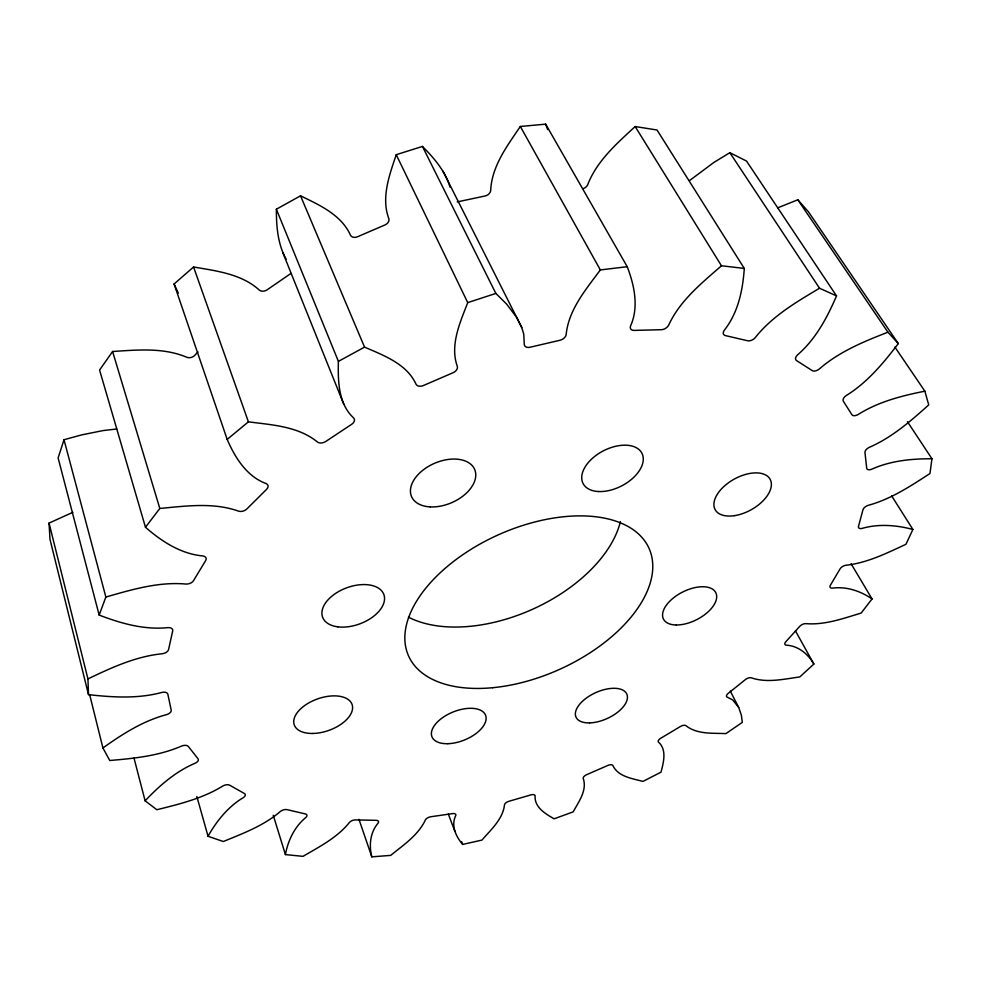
<?xml version="1.0" encoding="UTF-8"?>
<svg xmlns="http://www.w3.org/2000/svg" width="981" height="981" viewBox="0 0 981 981"><rect width="100%" height="100%" fill="white"/><g stroke="black" fill="none" stroke-linecap="round" stroke-linejoin="round"><path stroke-width="1.47" d="M450.046 187.163C445.313 171.135 434.043 158.051 422.443 146.439L396.238 154.691C389.494 174.9 380.898 197.672 388.868 218.763A5.898 4.378 -25 0 1 384.724 225.054L357.795 236.642A5.898 4.378 -23.8 0 1 350.499 235.281C341.474 214.876 319.45 205.029 300.529 195.82L276.372 209.223L338.396 361.364C337.93 380.824 338.2 403.89 353.724 418.029A6.34 4.218 -21.4 0 1 351.443 424.454L325.999 441.315A6.315 4.182 -20.5 0 1 317.501 442.063C298.359 426.306 271.995 424.908 248.414 421.842L227.175 439.402C235.023 457.575 246.709 476.472 266.194 483.608A6.266 4.059 -18.5 0 1 266.452 489.47L247.028 508.796A6.229 3.998 -18 0 1 238.567 511.162C213.343 502.149 185.85 506.037 159.817 508.465L145.47 527.251C161.669 541.451 180.945 553.983 202.92 555.945A6.131 3.814 -16.8 0 1 205.556 560.727L193.625 580.482A6.082 3.74 -16.5 0 1 186.01 584.063C158.701 581.537 131.834 589.618 105.862 597.037L99.155 615.062C121.006 623.475 144.452 630.109 168.094 627.607A5.935 3.532 -16.1 0 1 172.668 631.028L168.609 649.385A5.874 3.446 -16 0 1 162.417 653.726C136.04 656.326 111.54 667.583 87.934 678.913L88.511 694.646C112.864 697.356 138.027 698.926 161.926 692.414A5.714 3.237 -16.1 0 1 167.874 694.364L171.172 709.986A5.641 3.164 -16.3 0 1 166.696 714.609C143.238 720.753 122.466 734.033 102.919 747.963L109.737 760.496C134.103 758.46 159.032 755.885 181.669 746.026A5.469 2.968 -16.7 0 1 188.401 746.566L197.941 758.644A5.396 2.906 -16.9 0 1 195.305 763.157C175.783 771.36 159.523 785.585 145.114 800.815L156.85 809.73C179.511 804.101 202.797 798.424 222.859 785.989A5.224 2.747 -17.6 0 1 229.848 785.291L244.281 793.445A5.163 2.685 -17.9 0 1 243.423 797.541C228.132 806.664 216.666 820.925 208.033 836.266L223.3 841.514C243.178 833.409 263.938 825.622 280.419 811.422A5.015 2.551 -18.7 0 1 287.237 809.681L305.201 813.887A4.954 2.502 -19 0 1 305.962 817.357C294.668 826.615 288.022 840.423 285.41 854.586L302.994 856.352C319.463 846.713 337.268 837.639 349.42 822.47A4.831 2.403 -19.9 0 1 355.747 819.908L375.981 820.324A4.782 2.367 -20.3 0 1 378.163 823.034C370.193 832.256 368.831 845.389 371.811 856.842L390.671 855.395C403.424 845.033 418.237 835.223 425.411 819.908A4.697 2.293 -21.2 0 1 431.002 816.719L452.4 813.629A4.66 2.269 -21.6 0 1 455.785 815.505C450.708 825.413 455.969 836.732 462.664 844.42L481.965 840.079C490.917 829.668 502.873 819.245 504.504 804.825A4.598 2.232 -22.5 0 1 509.164 801.219L530.746 794.941A4.586 2.22 -22.9 0 1 535.123 795.91C534.24 807.216 545.62 814.009 554.167 818.804L573.174 811.863C578.594 801.918 587.349 790.33 583.241 778.46A4.562 2.195 -23.8 0 1 586.822 774.61L607.717 765.499A4.562 2.195 -24.2 0 1 612.88 765.523C618.067 776.731 632.316 778.522 642.972 781.403L660.998 772.17C663.524 762.617 667.055 749.668 658.484 742.102A4.586 2.207 -25.1 0 1 660.863 738.19L680.225 726.602A4.598 2.22 -25.5 0 1 685.952 725.67C697.037 734.536 712.574 732.966 725.915 733.616L742.31 722.384L741.378 715.161L738.668 707.387L730.293 691.09M583.548 188.511A5.788 4.083 -32 0 0 587.729 184.661C596.902 160.835 616.89 143.459 635.161 126.537L657.025 130.007L744.285 268.426C742.813 290.217 738.08 312.927 724.186 330.389A6.107 3.777 -31.6 0 0 725.646 335.649L747.473 340.726A6.058 3.691 -31.8 0 0 755.211 337.66C772.17 316.164 796.351 302.05 819.527 288.23L836.511 295.906C827.204 317.636 815.652 339.291 797.479 354.938A5.911 3.483 -32.1 0 0 796.67 360.665L812.06 370.499A5.849 3.409 -32.2 0 0 819.319 368.991C839.074 351.725 863.746 341.572 887.94 332.203L898.302 343.583C883.44 363.129 867.29 382.541 846.162 395.601A5.678 3.201 -32 0 0 843.39 401.29L851.827 414.583A5.604 3.127 -31.9 0 0 858.068 414.546C878.228 401.805 901.711 395.772 924.862 391.186L928.725 404.883C910.626 421.168 891.815 437.575 869.252 447.361A5.432 2.943 -31.4 0 0 864.984 452.658L866.677 468.047A5.359 2.869 -31.1 0 0 871.582 469.261C890.454 460.763 911.459 458.679 931.95 458.765L929.963 473.529C910.576 486.135 890.773 499.219 868.222 505.325A5.187 2.71 -30.4 0 0 862.912 509.961L858.534 526.208A5.126 2.661 -30.1 0 0 861.943 528.44C878.559 523.621 896.34 525.068 912.882 529.446L905.953 544.283C886.75 553.161 867.216 562.984 845.892 565.24A4.979 2.526 -29.3 0 0 839.994 569.029L830.453 585.142A4.93 2.477 -29 0 0 832.317 588.134C846.37 586.27 860.545 590.991 872.048 598.95L861.122 613.088C843.194 618.447 824.751 625.24 805.744 623.634A4.807 2.379 -28.1 0 0 799.601 626.491L785.879 641.684A4.77 2.354 -27.7 0 0 786.235 645.179C798.142 645.719 808.148 654.02 813.862 664.051L799.797 676.939C783.905 679.085 766.958 683.217 751.311 677.81A4.672 2.281 -26.8 0 0 745.241 679.71L728.258 693.346A4.647 2.256 -26.5 0 0 727.191 697.148L732.623 699.845L738.668 707.387M116.764 428.991L103.189 430.561L82.048 434.791L64.01 439.733L58.112 457.919L99.155 615.062M396.238 154.691L467.729 302.614C460.101 322.504 449.666 345.091 457.342 366.489A6.352 4.255 -24.9 0 1 452.707 372.878L423.755 385.386A6.352 4.255 -23.9 0 1 416.091 384.319C406.857 363.877 383.755 355.441 364.552 347.127L300.529 195.82M744.285 268.426L721.464 265.777C701.611 283.153 679.87 300.64 668.662 325.165A6.217 3.961 -30.5 0 1 661.157 329.702L634.351 330.401A6.242 4.022 -30 0 1 630.501 326.121C639.06 307.102 634.376 285.361 627.215 266.697L545.669 124.158L520.335 126.475C507.226 145.801 491.739 166.267 490.684 190.51A5.874 4.28 -29.1 0 1 484.81 196.053L457.207 201.902M197.99 351.921L194.851 355.257A5.8 4.12 -16.5 0 1 186.93 357.329C163.582 347.335 137.291 349.935 112.594 351.492L99.584 370.045L145.47 527.251M627.215 266.697L600.347 269.934C585.976 289.395 568.612 309.604 566.147 334.619A6.315 4.157 -28.1 0 1 559.697 340.333L530.304 347.176A6.327 4.194 -27.3 0 1 524.271 344.356L523.756 334.165L521.757 327.531L442.934 171.123M227.175 439.402L174.091 283.975L193.564 266.991C216.286 270.915 241.596 273.895 259.327 290.106A5.874 4.304 -19.6 0 0 267.335 289.677L290.805 273.527M689.496 180.614L713.996 162.356L729.852 152.693L746.504 161.056L836.511 295.906M338.396 361.364L364.552 347.127M88.511 694.646L49.982 539.354L49.05 523.094L72.901 512.303M777.859 207.776L797.811 199.781L808.405 211.749L898.302 343.583M467.729 302.614L495.859 293.429L506.478 303.926L516.521 317.194L521.757 327.531M797.811 199.781L887.94 332.203M894.893 347.066L924.862 391.186M729.852 152.693L819.527 288.23M907.45 421.707L931.95 458.765M891.704 495.957L912.882 529.446M635.161 126.537L721.464 265.777M851.067 563.707L872.048 598.95M520.335 126.475L600.347 269.934M795.407 630.808L813.862 664.051M276.372 209.223C276.335 226.231 277.697 244.097 286.158 259.217M422.443 146.439L495.859 293.429M174.091 283.975L178.309 293.184M282.933 252.89L343.828 404.38M461.597 841.588L462.664 844.42M448.317 814.046L454.816 831.214M545.669 124.158L547.656 129.578M193.564 266.991L248.414 421.842M358.972 819.331L371.811 856.842M273.258 815.272L285.41 854.586M112.594 351.492L159.817 508.465M196.85 796.511L208.033 836.266M64.01 439.733L105.862 597.037M134.005 758.092L145.114 800.815M49.05 523.094L87.934 678.913M89.639 694.56L102.919 747.963M620.409 521.622A128.204 75.77 -24.1 0 1 532.634 609.226A128.204 75.77 -24.1 0 1 408.452 617.147M492.707 687.706A131.724 73.918 -24.1 0 0 649.569 549.593A131.724 73.918 -24.1 0 0 444.16 569.188A131.724 73.918 -24.1 0 0 492.707 687.706M430.254 506.895A34.347 21.472 -23.3 0 0 475.527 472.339A34.347 21.472 -23.3 0 0 423.498 469.727A34.347 21.472 -23.3 0 0 430.254 506.895M337.795 626.834A32.655 19.179 -20.4 0 0 384.552 598.385A32.655 19.179 -20.4 0 0 337.366 592.291A32.655 19.179 -20.4 0 0 337.795 626.834M313.086 733.457A30.656 16.726 -19.5 0 0 352.154 704.701A30.656 16.726 -19.5 0 0 304.269 705.842A30.656 16.726 -19.5 0 0 313.086 733.457M447.888 743.696A28.89 15.12 -22 0 0 485.951 716.51A28.89 15.12 -22 0 0 442.443 717.773A28.89 15.12 -22 0 0 447.888 743.696M598.287 491.518A33.084 19.767 -27.2 0 0 643.254 458.176A33.084 19.767 -27.2 0 0 595.957 455.454A33.084 19.767 -27.2 0 0 598.287 491.518M734.757 515.614A31.392 17.511 -29 0 0 770.514 480.101A31.392 17.511 -29 0 0 722.654 487.692A31.392 17.511 -29 0 0 734.757 515.614M676.326 624.983A29.295 15.488 -26.8 0 0 716.694 596.509A29.295 15.488 -26.8 0 0 675.872 596.092A29.295 15.488 -26.8 0 0 676.326 624.983M589.544 722.899A27.885 14.151 -24.5 0 0 627.411 696.473A27.885 14.151 -24.5 0 0 587.239 697.43A27.885 14.151 -24.5 0 0 589.544 722.899"/></g></svg>
